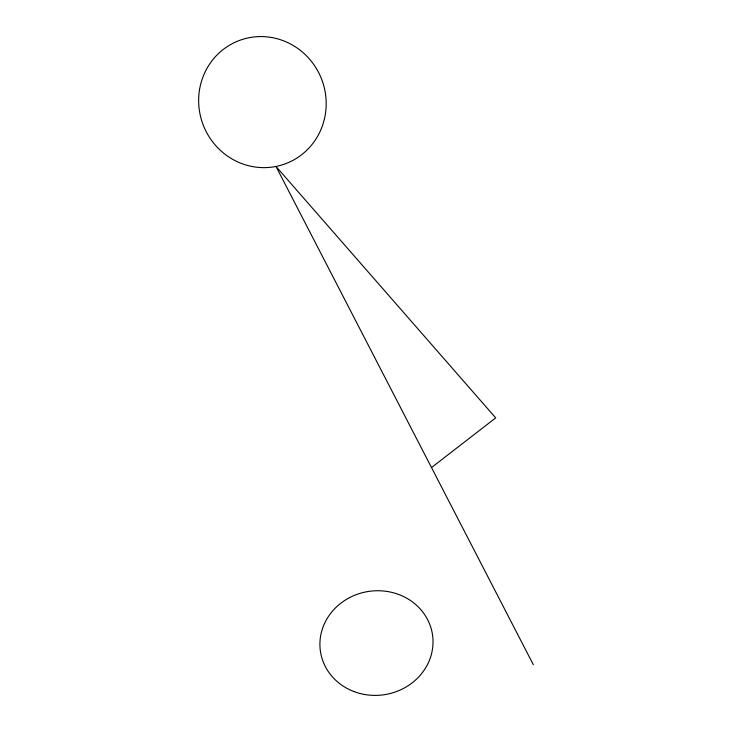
<?xml version="1.0" encoding="UTF-8"?>
<svg xmlns="http://www.w3.org/2000/svg" width="732" height="732" viewBox="0 0 732 732"><rect width="100%" height="100%" fill="white"/><g stroke="black" fill="none" stroke-linecap="round" stroke-linejoin="round"><path stroke-width="1.1" d="M431.505 467.565L495.701 417.88L276.001 166.457L533.354 664.766M353.675 691.447A56.657 52.237 -8.4 0 0 432.694 636.163A56.657 52.237 -8.4 0 0 343.034 601.594A56.657 52.237 -8.4 0 0 353.675 691.447M199.543 89.615A65.816 63.483 69.4 0 0 284.62 164.069A65.816 63.483 69.4 0 0 303.094 52.649A65.816 63.483 69.4 0 0 199.543 89.615"/></g></svg>
